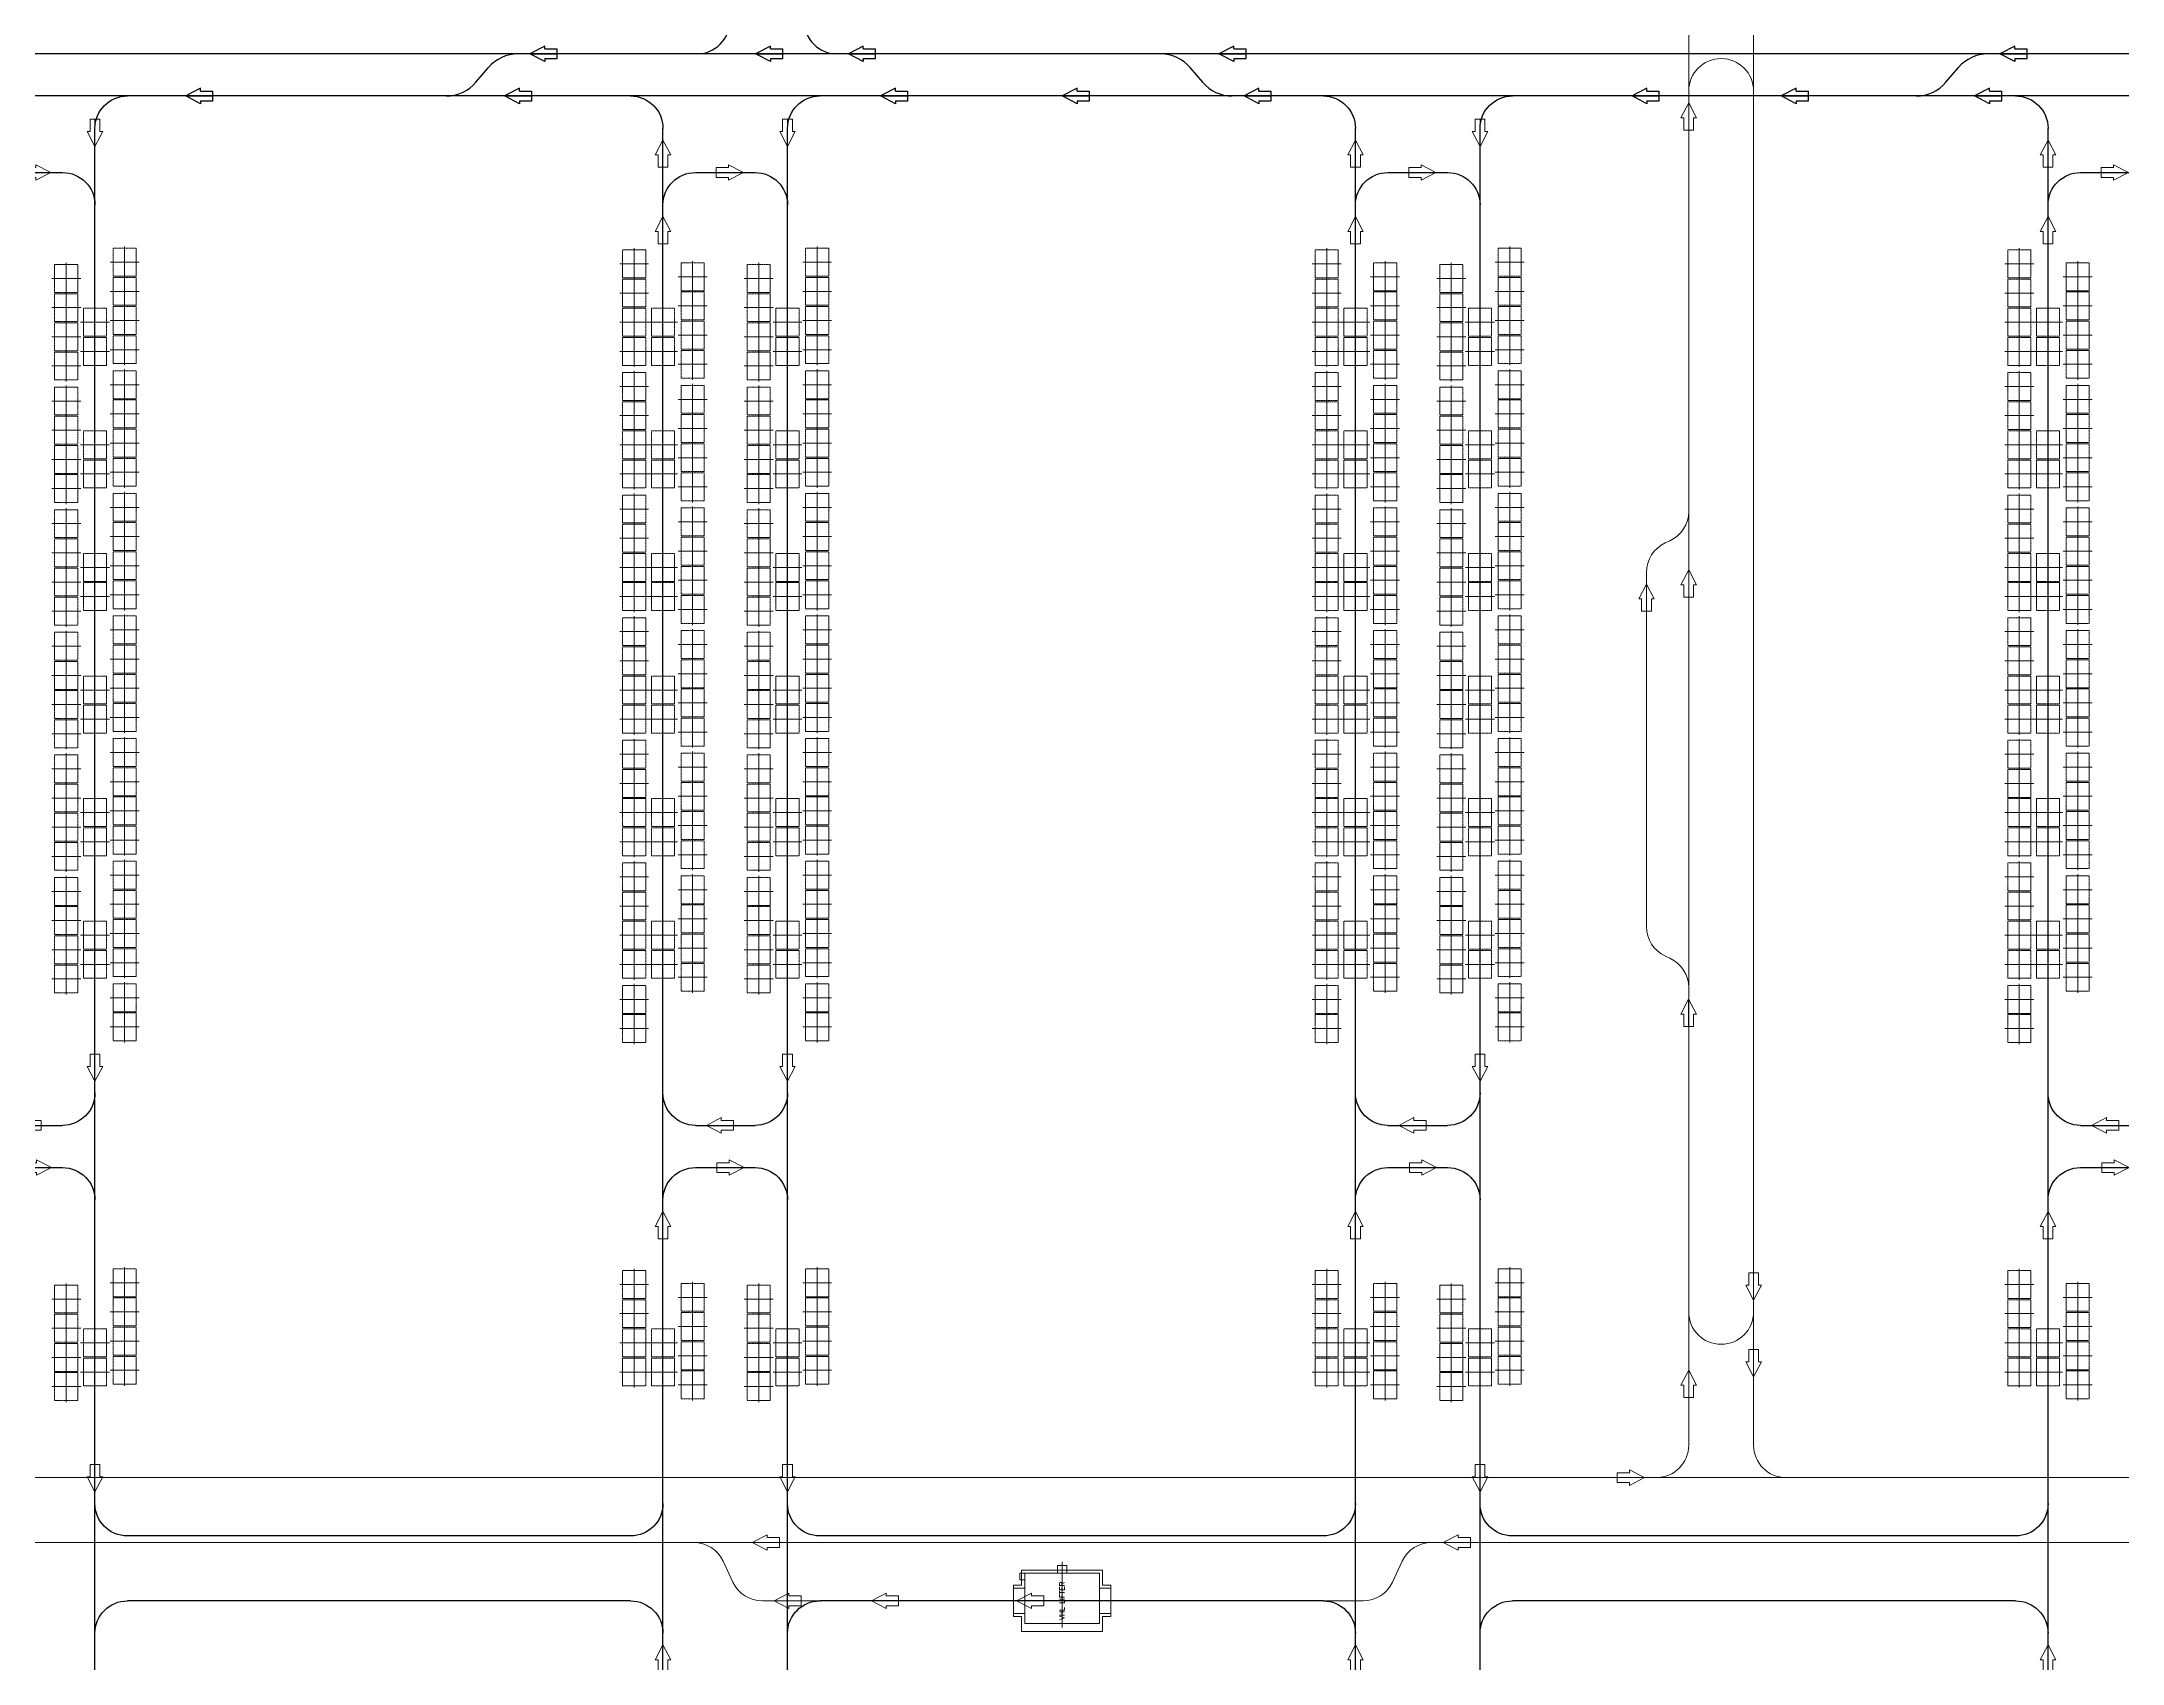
# Model space of a CAD drawing. Header units: millimetres. Extents: x -128 to 670218, y 27186 to 149492.
# Drawn here: x 257828 to 289895, y 54722 to 79724 of the extents above; entities that cross this region are included whole.
import ezdxf
from ezdxf.enums import TextEntityAlignment as Align

# ---------------------------------------------------------------- set-up
doc = ezdxf.new("R2010")
doc.units = ezdxf.units.MM
for name, pattern in [('ACAD_ISO08W100', [36, 24, -3, 6, -3]), ('AM_ISO08W050', [18, 12, -1.5, 3, -1.5]), ('XAT-M16_6F_EQ Layout_20211120$0$ACAD_ISO08W100', [36, 24, -3, 6, -3])]:
    doc.linetypes.add(name, pattern=pattern)
for name, color, linetype, lineweight in [('_CLINE', 4, 'XAT-M16_6F_EQ Layout_20211120$0$ACAD_ISO08W100', 9), ('CL', 4, 'Continuous', 9), ('CLINE', 4, 'ACAD_ISO08W100', 9), ('DIRECT', 40, 'Continuous', 9), ('LINE_EQ', 4, 'AM_ISO08W050', 20), ('LINE_STB', 151, 'Continuous', 30), ('Rail Block(Upper)', 191, 'Continuous', 18), ('Rail_H6022(Upper)', 6, 'Continuous', 18), ('TXT', 3, 'Continuous', 9), ('ZONE', 8, 'Continuous', 9)]:
    doc.layers.add(name, color=color, linetype=linetype, lineweight=lineweight)
doc.layers.add('Rail_H4822(Lower)', color=7, linetype='Continuous')
doc.styles.add('CF-FNT', font='romans.shx', dxfattribs={"width": 0.85, "bigfont": 'bigfont.shx'})

# ---------------------------------------------------------------- blocks, each defined once
blk = doc.blocks.new('*U3')
at = {"color": 0, "linetype": 'ByBlock'}
for p, q in [((-120, -230), (0, 0)), ((0, 0), (0, -420)), ((120, -230), (0, 0)), ((-75, -230), (-120, -230)), ((-75, -230), (-75, -420)), ((75, -230), (75, -420)), ((75, -230), (120, -230)), ((75, -420), (-75, -420))]:
    blk.add_line(p, q, dxfattribs=at)
blk = doc.blocks.new('A$C31676947')
at = {"layer": 'Rail_H4822(Lower)'}
for p, q in [((500, 47250), (500, 500)), ((2420, 47250), (2420, 500)), ((1000, 46570), (1920, 46570)), ((1000, 31870), (1920, 31870)), ((1000, 31220), (1920, 31220)), ((1000, 16520), (1920, 16520)), ((1000, 15870), (1920, 15870)), ((1000, 1180), (1920, 1180))]:
    blk.add_line(p, q, dxfattribs=at)
for centre, start, end in [((0, 47250), 0, 90), ((2920, 47250), 90, 180), ((1000, 46070), 90, 180), ((1920, 46070), 0, 90), ((1000, 32370), 180, 270), ((1920, 32370), 270, 0), ((1000, 30720), 90, 180), ((1920, 30720), 0, 90), ((0, 23700), 270, 0), ((2920, 23700), 180, 270), ((0, 21700), 0, 90), ((2920, 21700), 90, 180), ((1000, 17020), 180, 270), ((1920, 17020), 270, 0), ((1000, 15370), 90, 180), ((1920, 15370), 0, 90), ((1000, 1680), 180, 270), ((1920, 1680), 270, 0), ((0, 500), 270, 0), ((2920, 500), 180, 270)]:
    blk.add_arc(centre, 500, start, end, dxfattribs=at)
at = {"layer": 'DIRECT'}
for p, rotation in [((500, 46970), 180), ((1180, 46570), 89.99999999999999), ((500, 32550), 180), ((500, 23880), 180), ((500, 17200), 180), ((500, 1860), 180), ((1740, 1180), 270), ((500, 680), 180)]:
    blk.add_blockref('*U3', p, dxfattribs=dict(at, rotation=rotation))
for p in [(2420, 47070), (2420, 45890), (2420, 30540), (2420, 21520), (2420, 15190), (2420, 780)]:
    blk.add_blockref('*U3', p, dxfattribs=at)
at = {"layer": 'DIRECT', "lineweight": -2}
for p, rotation in [((1750, 31870), 270), ((1170, 31220), 89.99999999999999), ((1750, 16520), 270), ((1170, 15870), 89.99999999999999)]:
    blk.add_blockref('*U3', p, dxfattribs=dict(at, rotation=rotation))
blk = doc.blocks.new('*U576')
at = {"color": 0, "linetype": 'ByBlock'}
for p, q in [((-120, -230), (0, 0)), ((0, 0), (0, -420)), ((120, -230), (0, 0)), ((-75, -230), (-120, -230)), ((-75, -230), (-75, -420)), ((75, -230), (75, -420)), ((75, -230), (120, -230)), ((75, -420), (-75, -420))]:
    blk.add_line(p, q, dxfattribs=at)
blk = doc.blocks.new('*U410')
at = {"color": 0, "linetype": 'ByBlock'}
for p, q in [((-120, -230), (0, 0)), ((0, 0), (0, -420)), ((120, -230), (0, 0)), ((-75, -230), (-120, -230)), ((-75, -230), (-75, -420)), ((75, -230), (75, -420)), ((75, -230), (120, -230)), ((75, -420), (-75, -420))]:
    blk.add_line(p, q, dxfattribs=at)
blk = doc.blocks.new('*U422')
at = {"color": 0, "linetype": 'ByBlock'}
for p, q in [((-120, -230), (0, 0)), ((0, 0), (0, -420)), ((120, -230), (0, 0)), ((-75, -230), (-120, -230)), ((-75, -230), (-75, -420)), ((75, -230), (75, -420)), ((75, -230), (120, -230)), ((75, -420), (-75, -420))]:
    blk.add_line(p, q, dxfattribs=at)
blk = doc.blocks.new('*U792')
at = {"color": 0, "linetype": 'ByBlock'}
for p, q in [((-120, -230), (0, 0)), ((0, 0), (0, -420)), ((120, -230), (0, 0)), ((-75, -230), (-120, -230)), ((-75, -230), (-75, -420)), ((75, -230), (75, -420)), ((75, -230), (120, -230)), ((75, -420), (-75, -420))]:
    blk.add_line(p, q, dxfattribs=at)
blk = doc.blocks.new('*U758')
at = {"color": 0, "linetype": 'ByBlock'}
for p, q in [((-120, -230), (0, 0)), ((0, 0), (0, -420)), ((120, -230), (0, 0)), ((-75, -230), (-120, -230)), ((-75, -230), (-75, -420)), ((75, -230), (75, -420)), ((75, -230), (120, -230)), ((75, -420), (-75, -420))]:
    blk.add_line(p, q, dxfattribs=at)
blk = doc.blocks.new('*U653')
at = {"color": 0, "linetype": 'ByBlock'}
for p, q in [((-120, -230), (0, 0)), ((0, 0), (0, -420)), ((120, -230), (0, 0)), ((-75, -230), (-120, -230)), ((-75, -230), (-75, -420)), ((75, -230), (75, -420)), ((75, -230), (120, -230)), ((75, -420), (-75, -420))]:
    blk.add_line(p, q, dxfattribs=at)
blk = doc.blocks.new('*U655')
at = {"color": 0, "linetype": 'ByBlock'}
for p, q in [((-120, -230), (0, 0)), ((0, 0), (0, -420)), ((120, -230), (0, 0)), ((-75, -230), (-120, -230)), ((-75, -230), (-75, -420)), ((75, -230), (75, -420)), ((75, -230), (120, -230)), ((75, -420), (-75, -420))]:
    blk.add_line(p, q, dxfattribs=at)
blk = doc.blocks.new('*U363')
at = {"color": 0, "linetype": 'ByBlock'}
for p, q in [((-120, -230), (0, 0)), ((0, 0), (0, -420)), ((120, -230), (0, 0)), ((-75, -230), (-120, -230)), ((-75, -230), (-75, -420)), ((75, -230), (75, -420)), ((75, -230), (120, -230)), ((75, -420), (-75, -420))]:
    blk.add_line(p, q, dxfattribs=at)
blk = doc.blocks.new('*U364')
at = {"color": 0, "linetype": 'ByBlock'}
for p, q in [((-120, -230), (0, 0)), ((0, 0), (0, -420)), ((120, -230), (0, 0)), ((-75, -230), (-120, -230)), ((-75, -230), (-75, -420)), ((75, -230), (75, -420)), ((75, -230), (120, -230)), ((75, -420), (-75, -420))]:
    blk.add_line(p, q, dxfattribs=at)
blk = doc.blocks.new('*U367')
at = {"color": 0, "linetype": 'ByBlock'}
for p, q in [((-120, -230), (0, 0)), ((0, 0), (0, -420)), ((120, -230), (0, 0)), ((-75, -230), (-120, -230)), ((-75, -230), (-75, -420)), ((75, -230), (75, -420)), ((75, -230), (120, -230)), ((75, -420), (-75, -420))]:
    blk.add_line(p, q, dxfattribs=at)
blk = doc.blocks.new('*U368')
at = {"color": 0, "linetype": 'ByBlock'}
for p, q in [((-120, -230), (0, 0)), ((0, 0), (0, -420)), ((120, -230), (0, 0)), ((-75, -230), (-120, -230)), ((-75, -230), (-75, -420)), ((75, -230), (75, -420)), ((75, -230), (120, -230)), ((75, -420), (-75, -420))]:
    blk.add_line(p, q, dxfattribs=at)
blk = doc.blocks.new('*U369')
at = {"color": 0, "linetype": 'ByBlock'}
for p, q in [((-120, -230), (0, 0)), ((0, 0), (0, -420)), ((120, -230), (0, 0)), ((-75, -230), (-120, -230)), ((-75, -230), (-75, -420)), ((75, -230), (75, -420)), ((75, -230), (120, -230)), ((75, -420), (-75, -420))]:
    blk.add_line(p, q, dxfattribs=at)
blk = doc.blocks.new('*U370')
at = {"color": 0, "linetype": 'ByBlock'}
for p, q in [((-120, -230), (0, 0)), ((0, 0), (0, -420)), ((120, -230), (0, 0)), ((-75, -230), (-120, -230)), ((-75, -230), (-75, -420)), ((75, -230), (75, -420)), ((75, -230), (120, -230)), ((75, -420), (-75, -420))]:
    blk.add_line(p, q, dxfattribs=at)
blk = doc.blocks.new('EG-TR_ARW_1-2')
at = {"color": 0, "linetype": 'ByBlock'}
for p, q in [((-120, -230), (0, 0)), ((0, 0), (0, -420)), ((120, -230), (0, 0)), ((-75, -230), (-120, -230)), ((-75, -230), (-75, -420)), ((75, -230), (75, -420)), ((75, -230), (120, -230)), ((75, -420), (-75, -420))]:
    blk.add_line(p, q, dxfattribs=at)
blk = doc.blocks.new('A$C90e8e326')
at = {"layer": 'Rail_H6022(Upper)'}
for p, q in [((282173, 75000), (282173, 28750)), ((283173, 75000), (283173, 28750)), ((281812, 42659), (281883, 42691)), ((281523, 36745), (281523, 42205)), ((281812, 36291), (281883, 36259)), ((6741, 28250), (324586, 28250)), ((5741, 27250), (261647, 27250)), ((261647, 27250), (325586, 27250)), ((267444, 26640), (267295, 26960)), ((277607, 26640), (277756, 26960)), ((267897, 26350), (277154, 26350))]:
    blk.add_line(p, q, dxfattribs=at)
for centre, start, end in [((282673, 49625), 0, 180), ((281673, 43145), 294.8882, 0), ((282023, 42205), 114.8882, 180), ((282023, 36745), 180, 245.1118), ((281673, 35805), 0, 65.1118), ((282673, 30805), 180, 0), ((281673, 28750), 270, 0), ((283673, 28750), 180, 270), ((266841, 26750), 24.8882, 90), ((278210, 26750), 90, 155.1118), ((267897, 26850), 204.8882, 270), ((277154, 26850), 270, 335.1118)]:
    blk.add_arc(centre, 500, start, end, dxfattribs=at)
at = {"layer": 'Rail_H6022(Upper)', "xscale": -1}
for p in [(282173, 49445), (281523, 42025), (282173, 42245), (282172, 35625), (282173, 29905)]:
    blk.add_blockref('EG-TR_ARW_1-2', p, dxfattribs=at)
at = {"layer": 'Rail_H6022(Upper)'}
for p, xscale, rotation in [((283173, 30985), -1, 180), ((283173, 29805), -1, 180), ((281493, 28250), -1, 270), ((267741, 27250), -1.000000000000001, 90), ((268077, 26350), -1.000000000000001, 90)]:
    blk.add_blockref('EG-TR_ARW_1-2', p, dxfattribs=dict(at, xscale=xscale, rotation=rotation))
at = {"layer": 'Rail_H6022(Upper)', "lineweight": -2, "xscale": -1.000000000000001, "rotation": 90}
for p in [(278390, 27250), (269577, 26350)]:
    blk.add_blockref('EG-TR_ARW_1-2', p, dxfattribs=at)
blk = doc.blocks.new('*U825')
at = {"color": 0, "linetype": 'ByBlock', "lineweight": -2}
for points in [[(196, 575), (196, 750), (-196, 750), (-196, 575)], [(-350, -575), (-350, 575), (425, 575), (425, -575)], [(545, -72), (545, 72), (425, 72), (425, -72)], [(196, -750), (196, -575), (-196, -575), (-196, -750)]]:
    blk.add_lwpolyline(points, close=True, dxfattribs=at)
at = {"color": 0}
blk.add_lwpolyline([(325, 650), (325, 575), (425, 575), (425, 650)], close=True, dxfattribs=at)
at = {"layer": 'CL'}
blk.add_line((0, 750), (0, -750), dxfattribs=at)
at = {"layer": 'CLINE'}
blk.add_line((-411, 0), (604, 0), dxfattribs=at)
at = {"layer": 'ZONE'}
for p, q in [((-240, 625), (-240, 750)), ((-240, 750), (240, 750)), ((240, 750), (240, 625)), ((-240, 625), (-475, 625)), ((-475, 625), (-475, -625)), ((240, 625), (475, 625)), ((475, 625), (475, -625)), ((-475, -625), (-240, -625)), ((-240, -625), (-240, -750)), ((240, -750), (240, -625)), ((475, -625), (240, -625)), ((-240, -750), (240, -750))]:
    blk.add_line(p, q, dxfattribs=at)
at = {"layer": 'DIRECT', "lineweight": -2}
blk.add_blockref('EG-TR_ARW_1-2', (0, 700), dxfattribs=at)
at = {"layer": 'TXT', "style": 'CF-FNT', "flags": 8}
blk.add_attdef('UNITID', text='', height=80, dxfattribs=at).set_placement((0, 0), align=Align.MIDDLE_CENTER)
blk = doc.blocks.new('XAT-M16_6F_EQ Layout_20211120$0$EG-12_FOUP_(01)-pv')
at = {"layer": '_CLINE'}
for p, q in [((0, 211), (0, -235)), ((-239, -12), (239, -12))]:
    blk.add_line(p, q, dxfattribs=at)
at = {"layer": 'LINE_EQ'}
blk.add_lwpolyline([(-215, 166), (-215, -190), (215, -190), (215, 166)], close=True, dxfattribs=at)

msp = doc.modelspace()

# ---------------------------------------------------------------- linework, layer by layer
at = {"layer": 'Rail_H4822(Lower)'}
for p, q in [((326175, 79536), (76271, 79536)), ((264522, 79098), (264714, 79325)), ((275721, 79098), (275529, 79325)), ((287176, 79098), (287368, 79325)), ((337538, 78886), (75798, 78886)), ((266903, 56686), (259150, 56686)), ((277576, 56686), (269823, 56686)), ((288249, 56686), (280496, 56686)), ((266903, 55686), (259150, 55686)), ((277576, 55686), (269823, 55686)), ((288249, 55686), (280496, 55686))]:
    msp.add_line(p, q, dxfattribs=at)
for centre, radius, start, end in [((267931, 80036), 500, 270, 90), ((270081, 80036), 500, 90, 270), ((265171, 78936), 600, 90, 139.6984), ((275071, 78936), 600, 40.3016, 90), ((287825, 78936), 600, 90, 139.6984), ((264064, 79486), 600, 270, 319.6984), ((276178, 79486), 600, 220.3016, 270), ((286718, 79486), 600, 270, 319.6984)]:
    msp.add_arc(centre, radius, start, end, dxfattribs=at)

# ---------------------------------------------------------------- block references
at = {"layer": 'LINE_EQ', "rotation": 89.99999999999999}
for p in [(258638, 75398), (267391, 75398), (269311, 75398), (278064, 75398), (279984, 75398), (288737, 75398), (258638, 74948), (267391, 74948), (269311, 74948), (278064, 74948), (279984, 74948), (288737, 74948), (258638, 73508), (267391, 73508), (269311, 73508), (278064, 73508), (279984, 73508), (288737, 73508), (258638, 73058), (267391, 73058), (269311, 73058), (278064, 73058), (279984, 73058), (288737, 73058), (258638, 71618), (267391, 71618), (269311, 71618), (278064, 71618), (279984, 71618), (288737, 71618), (258638, 71168), (267391, 71168), (269311, 71168), (278064, 71168), (279984, 71168), (288737, 71168), (258638, 69728), (267391, 69728), (269311, 69728), (278064, 69728), (279984, 69728), (288737, 69728), (258638, 69278), (267391, 69278), (269311, 69278), (278064, 69278), (279984, 69278), (288737, 69278), (258638, 67838), (267391, 67838), (269311, 67838), (278064, 67838), (279984, 67838), (288737, 67838), (258638, 67388), (267391, 67388), (269311, 67388), (278064, 67388), (279984, 67388), (288737, 67388), (258638, 65948), (267391, 65948), (269311, 65948), (278064, 65948), (279984, 65948), (288737, 65948), (258638, 65498), (267391, 65498), (269311, 65498), (278064, 65498), (279984, 65498), (288737, 65498), (258638, 59664), (267391, 59664), (269311, 59664), (278064, 59664), (279984, 59664), (288737, 59664), (258638, 59214), (267391, 59214), (269311, 59214), (278064, 59214), (279984, 59214), (288737, 59214)]:
    msp.add_blockref('XAT-M16_6F_EQ Layout_20211120$0$EG-12_FOUP_(01)-pv', p, dxfattribs=at)
at = {"layer": 'LINE_STB', "rotation": 89.99999999999999}
for p in [(259095, 76324), (266948, 76298), (267848, 76099), (269768, 76324), (277621, 76298), (278521, 76099), (280441, 76324), (288294, 76298), (289194, 76099), (258195, 76073), (259095, 75874), (266948, 75848), (268868, 76073), (269768, 75874), (277621, 75848), (279541, 76073), (280441, 75874), (288294, 75848), (258195, 75623), (267848, 75649), (268868, 75623), (278521, 75649), (279541, 75623), (289194, 75649), (258195, 75173), (259095, 75424), (266948, 75398), (267848, 75199), (268868, 75173), (269768, 75424), (277621, 75398), (278521, 75199), (279541, 75173), (280441, 75424), (288294, 75398), (289194, 75199), (259095, 74974), (266948, 74948), (269768, 74974), (277621, 74948), (280441, 74974), (288294, 74948), (258195, 74723), (267848, 74749), (268868, 74723), (278521, 74749), (279541, 74723), (289194, 74749), (258195, 74183), (259095, 74434), (266948, 74408), (267848, 74209), (268868, 74183), (269768, 74434), (277621, 74408), (278521, 74209), (279541, 74183), (280441, 74434), (288294, 74408), (289194, 74209), (259095, 73984), (266948, 73958), (269768, 73984), (277621, 73958), (280441, 73984), (288294, 73958), (258195, 73733), (259095, 73534), (267848, 73759), (268868, 73733), (269768, 73534), (278521, 73759), (279541, 73733), (280441, 73534), (289194, 73759), (258195, 73283), (266948, 73508), (267848, 73309), (268868, 73283), (277621, 73508), (278521, 73309), (279541, 73283), (288294, 73508), (289194, 73309), (259095, 73084), (266948, 73058), (269768, 73084), (277621, 73058), (280441, 73084), (288294, 73058), (258195, 72833), (267848, 72859), (268868, 72833), (278521, 72859), (279541, 72833), (289194, 72859), (258195, 72293), (259095, 72544), (266948, 72518), (267848, 72319), (268868, 72293), (269768, 72544), (277621, 72518), (278521, 72319), (279541, 72293), (280441, 72544), (288294, 72518), (289194, 72319), (259095, 72094), (266948, 72068), (269768, 72094), (277621, 72068), (280441, 72094), (288294, 72068), (258195, 71843), (259095, 71644), (266948, 71618), (267848, 71869), (268868, 71843), (269768, 71644), (277621, 71618), (278521, 71869), (279541, 71843), (280441, 71644), (288294, 71618), (289194, 71869), (258195, 71393), (267848, 71419), (268868, 71393), (278521, 71419), (279541, 71393), (289194, 71419), (259095, 71194), (266948, 71168), (267848, 70969), (269768, 71194), (277621, 71168), (278521, 70969), (280441, 71194), (288294, 71168), (289194, 70969), (258195, 70943), (259095, 70654), (268868, 70943), (269768, 70654), (279541, 70943), (280441, 70654), (258195, 70403), (266948, 70628), (267848, 70429), (268868, 70403), (277621, 70628), (278521, 70429), (279541, 70403), (288294, 70628), (289194, 70429), (259095, 70204), (266948, 70178), (269768, 70204), (277621, 70178), (280441, 70204), (288294, 70178), (258195, 69953), (259095, 69754), (266948, 69728), (267848, 69979), (268868, 69953), (269768, 69754), (277621, 69728), (278521, 69979), (279541, 69953), (280441, 69754), (288294, 69728), (289194, 69979), (258195, 69503), (267848, 69529), (268868, 69503), (278521, 69529), (279541, 69503), (289194, 69529), (258195, 69053), (259095, 69304), (266948, 69278), (267848, 69079), (268868, 69053), (269768, 69304), (277621, 69278), (278521, 69079), (279541, 69053), (280441, 69304), (288294, 69278), (289194, 69079), (259095, 68764), (266948, 68738), (269768, 68764), (277621, 68738), (280441, 68764), (288294, 68738), (258195, 68513), (267848, 68539), (268868, 68513), (278521, 68539), (279541, 68513), (289194, 68539), (259095, 68314), (266948, 68288), (267848, 68089), (269768, 68314), (277621, 68288), (278521, 68089), (280441, 68314), (288294, 68288), (289194, 68089), (258195, 68063), (259095, 67864), (266948, 67838), (268868, 68063), (269768, 67864), (277621, 67838), (279541, 68063), (280441, 67864), (288294, 67838), (258195, 67613), (267848, 67639), (268868, 67613), (278521, 67639), (279541, 67613), (289194, 67639), (258195, 67163), (259095, 67414), (266948, 67388), (267848, 67189), (268868, 67163), (269768, 67414), (277621, 67388), (278521, 67189), (279541, 67163), (280441, 67414), (288294, 67388), (289194, 67189), (259095, 66874), (266948, 66848), (269768, 66874), (277621, 66848), (280441, 66874), (288294, 66848), (258195, 66623), (267848, 66649), (268868, 66623), (278521, 66649), (279541, 66623), (289194, 66649), (258195, 66173), (259095, 66424), (266948, 66398), (267848, 66199), (268868, 66173), (269768, 66424), (277621, 66398), (278521, 66199), (279541, 66173), (280441, 66424), (288294, 66398), (289194, 66199), (259095, 65974), (266948, 65948), (269768, 65974), (277621, 65948), (280441, 65974), (288294, 65948), (258195, 65723), (259095, 65524), (266948, 65498), (267848, 65749), (268868, 65723), (269768, 65524), (277621, 65498), (278521, 65749), (279541, 65723), (280441, 65524), (288294, 65498), (289194, 65749), (258195, 65273), (267848, 65299), (268868, 65273), (278521, 65299), (279541, 65273), (289194, 65299), (259095, 64984), (266948, 64958), (269768, 64984), (277621, 64958), (280441, 64984), (288294, 64958), (259095, 64534), (266948, 64508), (269768, 64534), (277621, 64508), (280441, 64534), (288294, 64508), (259095, 60590), (266948, 60564), (269768, 60590), (277621, 60564), (280441, 60590), (288294, 60564), (258195, 60339), (259095, 60140), (266948, 60114), (267848, 60365), (268868, 60339), (269768, 60140), (277621, 60114), (278521, 60365), (279541, 60339), (280441, 60140), (288294, 60114), (289194, 60365), (258195, 59889), (267848, 59915), (268868, 59889), (278521, 59915), (279541, 59889), (289194, 59915), (258195, 59439), (259095, 59690), (266948, 59664), (267848, 59465), (268868, 59439), (269768, 59690), (277621, 59664), (278521, 59465), (279541, 59439), (280441, 59690), (288294, 59664), (289194, 59465), (259095, 59240), (266948, 59214), (269768, 59240), (277621, 59214), (280441, 59240), (288294, 59214), (258195, 58989), (267848, 59015), (268868, 58989), (278521, 59015), (279541, 58989), (289194, 59015)]:
    msp.add_blockref('XAT-M16_6F_EQ Layout_20211120$0$EG-12_FOUP_(01)-pv', p, dxfattribs=at)
at = {"layer": 'Rail Block(Upper)'}
ref = msp.add_blockref('*U825', (273554, 55686), dxfattribs=dict(at, rotation=89.99999999999999))
ref.add_attrib('UNITID', 'VHL LIFTER', dxfattribs={"layer": 'TXT', "height": 80, "rotation": 90, "style": 'CF-FNT'}).set_placement((273554, 55686), align=Align.MIDDLE_CENTER)
at = {"layer": 'Rail_H4822(Lower)'}
msp.add_blockref('A$C90e8e326', (1038, 29336), dxfattribs=at)
at = {"layer": 'Rail_H4822(Lower)', "xscale": -1}
for name, p, rotation in [('*U370', (265351, 79536), 90), ('*U410', (268831, 79536), 90), ('*U576', (270261, 79536), 90), ('*U368', (275971, 79536), 90), ('*U364', (288005, 79536), 90), ('A$C31676947', (256230, 78886), 180), ('*U655', (260048, 78886), 90), ('*U369', (264964, 78886), 90), ('A$C31676947', (266903, 78886), 180), ('*U758', (270758, 78886), 90), ('*U653', (273558, 78886), 90), ('*U367', (276358, 78886), 90), ('A$C31676947', (277576, 78886), 180), ('*U422', (282338, 78886), 90), ('*U792', (284638, 78886), 90), ('*U363', (287618, 78886), 90), ('A$C31676947', (288249, 78886), 180)]:
    msp.add_blockref(name, p, dxfattribs=dict(at, rotation=rotation))

doc.saveas('drawing.dxf')
